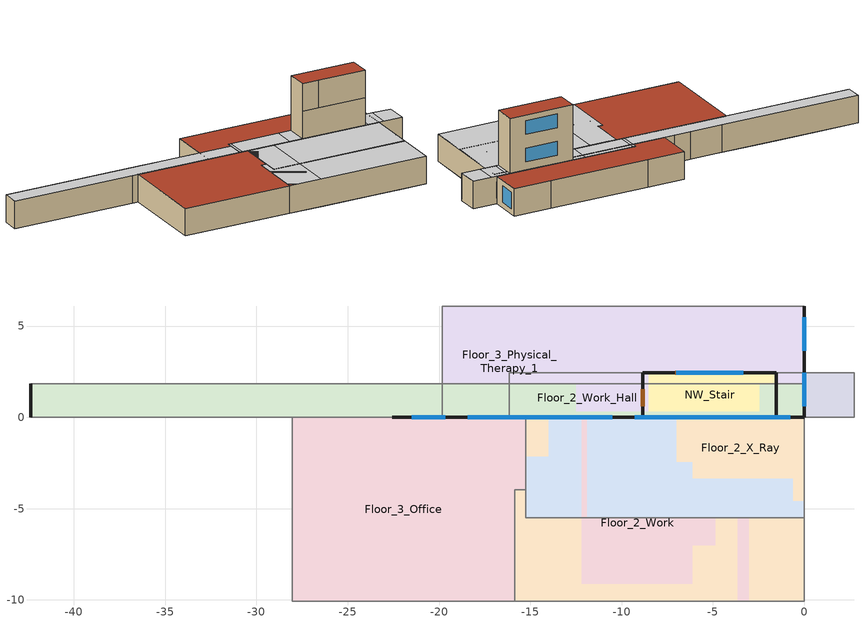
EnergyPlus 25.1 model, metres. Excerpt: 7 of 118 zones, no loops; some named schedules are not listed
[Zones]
Floor_1_Nurse_Hall
 floor adiabatic (IntFloor): -16.15,2.44 2.74,2.44 2.74,0 -16.15,0 z0
 wall to Floor_1_Step_Down (IntWall_MetalFramed): -16.15,0 -13.72,0 z0:3.05
 wall to Floor_1_Soil_Work (IntWall_MetalFramed): 2.74,2.44 -1.83,2.44 z0:3.05
 wall to Floor_1_Pre_Op_Hall (IntWall_MetalFramed): -16.15,2.44 -16.15,0 z0:3.05
 wall to Floor_1_Sterile_Hall (IntWall_MetalFramed): 2.74,0 2.74,2.44 z0:3.05
 wall to Floor_1_Anesthesia (IntWall_MetalFramed): 0,0 2.74,0 z0:3.05
 wall to Floor_1_Nurse_Toilet (IntWall_MetalFramed): -1.83,2.44 -3.66,2.44 z0:3.05
 wall to Floor_1_PACU (IntWall_MetalFramed): -3.66,2.44 -7.32,2.44 z0:3.05
 wall to Floor_1_Nurse_Station (IntWall_MetalFramed): -7.32,2.44 -16.15,2.44 z0:3.05
 wall to Floor_1_Recovery_Room (IntWall_MetalFramed): -13.72,0 0,0 z0:3.05
 ceiling to Floor_2_Exam_Hall_1 (IntFloor Reversed): -16.15,0 -15.85,0 -15.85,2.44 -16.15,2.44 z3.05
 ceiling to Floor_2_Exam_2 (IntFloor Reversed): -10.36,0 -10.36,2.44 -15.85,2.44 -15.85,0 z3.05
 ceiling to Floor_2_Exam_3 (IntFloor Reversed): -8.53,0 -1.22,0 -1.22,2.44 -8.53,2.44 z3.05
 ceiling to Floor_2_Exam_Hall_2 (IntFloor Reversed): -10.36,0 -8.53,0 -8.53,2.44 -10.36,2.44 z3.05
 ceiling to Floor_2_Exam_Hall_3 (IntFloor Reversed): 0.61,0 0.61,2.44 -1.22,2.44 -1.22,0 z3.05
 ceiling to Floor_2_Storage_1 (IntFloor Reversed): 2.74,2.44 0.61,2.44 0.61,0 2.74,0 z3.05
Floor_2_Work
 floor to Floor_1_Elevator_Pump_Room (IntFloor): -15.24,0 -14.02,0 -14.02,-2.13 -15.24,-2.13 z0
 floor to Floor_1_MRI_Toilet (IntFloor): -2.44,-2.74 -2.44,0 -0.61,0 -0.61,-2.74 z0
 floor to Floor_1_Lobby (IntFloor): -14.02,0 -11.58,0 -11.58,-2.44 -12.19,-2.44 -12.19,-10.06 -15.85,-10.06 -15.85,-3.96 -15.24,-3.96 -15.24,-2.13 -14.02,-2.13 z0
 floor to Floor_1_MRI_Control_Room (IntFloor): -5.18,0 -5.18,-2.44 -11.58,-2.44 -11.58,0 z0
 floor to Floor_1_MRI_Hall (IntFloor): -2.44,-2.74 -0.61,-2.74 -0.61,-4.57 -6.1,-4.57 -6.1,-2.44 -5.18,-2.44 -5.18,-1.52 -2.44,-1.52 z0
 floor to Floor_1_Lobby_Hall (IntFloor): -12.19,-10.06 -12.19,-9.14 -6.1,-9.14 -6.1,-10.06 z0
 floor to Floor_1_Reception (IntFloor): -6.1,-4.57 -3.66,-4.57 -3.66,-10.06 -6.1,-10.06 z0
 floor to Floor_1_MRI_Room (IntFloor): -6.1,-2.44 -6.1,-9.14 -12.19,-9.14 -12.19,-2.44 z0
 floor to Floor_1_Procedure_Room (IntFloor): 0,0 0,-4.57 -0.61,-4.57 -0.61,0 z0
 floor to Floor_1_Office (IntFloor): -3.66,-4.57 0,-4.57 0,-10.06 -3.66,-10.06 z0
 floor to Floor_1_Dressing_Room (IntFloor): -5.18,0 -2.44,0 -2.44,-1.52 -5.18,-1.52 z0
 wall outside (ExtWall_MetalFramed_NonRes): 0,0 -6.71,0 / -14.02,0 -15.24,0 z0:3.05
 wall to Floor_2_Exam_9 (IntWall_MetalFramed): 0,-10.06 0,0 z0:3.05
 wall to Floor_2_Work_Toilet (IntWall_MetalFramed): -15.24,-2.13 -15.24,-3.96 -15.85,-3.96 z0:3.05
 wall to NW_Elevator (IntWall_MetalFramed): -15.85,-3.96 -15.85,-10.06 z0:3.05
 wall to Floor_2_Work_Hall (IntWall_MetalFramed): -15.85,-10.06 0,-10.06 z0:3.05
 wall to Floor_2_Janitor (IntWall_MetalFramed): -15.24,0 -15.24,-2.13 z0:3.05
 wall to NW_Stair (IntWall_MetalFramed): -6.71,0 -14.02,0 z0:3.05
 window (FixedWindow_NonRes): -0.76,0 -2.59,0 / -3.81,0 -5.64,0 z0.91:2.44
 ceiling to Floor_3_Elevator_Hall (IntFloor Reversed): -15.85,-10.06 -12.19,-10.06 -12.19,0 -15.24,0 -15.24,-3.96 -15.85,-3.96 z3.05
Floor_2_Work_Hall
 floor to Floor_1_Reception (IntFloor): -30.18,0.3 -28.65,0.3 -28.65,0 -32.61,0 -32.61,1.83 -30.18,1.83 z0
 floor to Floor_1_Lobby (IntFloor): -42.37,1.83 -38.71,1.83 -38.71,0 -42.37,0 z0
 floor to Floor_1_Lobby_Hall (IntFloor): -38.71,1.83 -32.61,1.83 -32.61,0 -38.71,0 z0
 floor to Floor_1_Pre_Op_Room_2 (IntFloor): -21.34,0 -21.34,0.3 -17.37,0.3 -17.37,0 z0
 floor to Floor_1_Office (IntFloor): -23.77,1.83 -23.77,0.3 -30.18,0.3 -30.18,1.83 z0
 floor to Floor_1_Pre_Op_Hall (IntFloor): -23.77,1.83 -21.34,1.83 -21.34,0 -23.77,0 z0
 floor to Floor_1_Nourishment (IntFloor): -17.37,0 -17.37,0.3 -15.24,0.3 -15.24,0 z0
 floor to Floor_1_Sterile_Hall (IntFloor): -2.44,0 -2.44,1.83 0,1.83 0,0 z0
 floor to Floor_1_Nurse_Janitor (IntFloor): -15.24,0 -15.24,0.3 -12.5,0.3 -12.5,0 z0
 floor to Floor_1_Sterile_Storage (IntFloor): -12.5,0 -12.5,0.3 -2.44,0.3 -2.44,0 z0
 floor to Floor_1_Locker_Room_Hall (IntFloor): -21.34,1.83 -2.44,1.83 -2.44,0.3 -21.34,0.3 z0
 floor to Floor_1_Reception_Hall (IntFloor): -28.65,0 -28.65,0.3 -23.77,0.3 -23.77,0 z0
 wall outside (ExtWall_MetalFramed_NonRes): -42.37,1.83 -42.37,0 z0:3.05
 wall to Floor_2_Office_Hall (IntWall_MetalFramed): 0,0 0,1.83 z0:3.05
 wall to Floor_2_Reception (IntWall_MetalFramed): -42.37,0 -28.65,0 z0:3.05
 wall to Floor_2_Nurse_Station_1 (IntWall_MetalFramed): 0,1.83 -4.57,1.83 z0:3.05
 wall to Floor_2_Reception_Toilet (IntWall_MetalFramed): -28.65,0 -26.52,0 z0:3.05
 wall to Floor_2_Scheduling_2 (IntWall_MetalFramed): -26.52,0 -20.73,0 z0:3.05
 wall to Floor_2_X_Ray (IntWall_MetalFramed): -20.73,0 -5.49,0 z0:3.05
 wall to Floor_2_Scheduling_1 (IntWall_MetalFramed): -5.49,0 0,0 z0:3.05
 wall to Floor_2_Exam_Hall_5 (IntWall_MetalFramed): -13.72,1.83 -15.54,1.83 z0:3.05
 wall to Floor_2_Exam_7 (IntWall_MetalFramed): -6.4,1.83 -13.72,1.83 z0:3.05
 wall to Floor_2_Exam_Hall_4 (IntWall_MetalFramed): -4.57,1.83 -6.4,1.83 z0:3.05
 wall to Floor_2_Exam_Hall_6 (IntWall_MetalFramed): -21.03,1.83 -22.86,1.83 z0:3.05
 wall to Floor_2_Exam_9 (IntWall_MetalFramed): -22.86,1.83 -26.52,1.83 z0:3.05
 wall to Floor_2_Nurse_Station_2 (IntWall_MetalFramed): -15.54,1.83 -21.03,1.83 z0:3.05
 ceiling to Floor_3_Office_Hall (IntFloor Reversed): 0,0 0,1.83 -42.37,1.83 -42.37,0 z3.05
Floor_2_X_Ray
 floor to Floor_1_Nourishment (IntFloor): -11.89,0 -9.75,0 -9.75,-5.49 -11.89,-5.49 z0
 floor to Floor_1_Pre_Op_Room_2 (IntFloor): -15.24,0 -11.89,0 -11.89,-5.49 -15.24,-5.49 z0
 floor to Floor_1_Soil (IntFloor): -4.27,-5.49 -4.27,-3.35 -1.52,-3.35 -1.52,-5.49 z0
 floor to Floor_1_Clean (IntFloor): -9.75,-5.49 -9.75,-3.35 -7.01,-3.35 -7.01,-5.49 z0
 floor to Floor_1_Humid (IntFloor): -9.75,-3.35 -9.75,-1.52 -7.01,-1.52 -7.01,-3.35 z0
 floor to Floor_1_Dictation (IntFloor): -7.01,-5.49 -7.01,-3.35 -4.27,-3.35 -4.27,-5.49 z0
 floor to Floor_1_Nurse_Janitor (IntFloor): -9.75,0 -7.01,0 -7.01,-1.52 -9.75,-1.52 z0
 floor to Floor_1_Clean_Work (IntFloor): -1.52,-5.49 -1.52,-3.35 0,-3.35 0,-5.49 z0
 floor to Floor_1_Sterile_Storage (IntFloor): 0,0 0,-3.35 -7.01,-3.35 -7.01,0 z0
 wall to Floor_2_Reception_Hall (IntWall_MetalFramed): -15.24,-5.49 0,-5.49 z0:3.05
 wall to Floor_2_Scheduling_1 (IntWall_MetalFramed): 0,-5.49 0,0 z0:3.05
 wall to Floor_2_Scheduling_2 (IntWall_MetalFramed): -15.24,0 -15.24,-5.49 z0:3.05
 ceiling to Floor_3_Undeveloped_1 (IntFloor Reversed): -15.24,-5.49 -8.23,-5.49 -8.23,0 -15.24,0 z3.05
 ceiling to Floor_3_Dressing_Room (IntFloor Reversed): 0,-5.49 0,-3.66 -2.13,-3.66 -2.13,-5.49 z3.05
 ceiling to Floor_3_Physical_Therapy_Toilet (IntFloor Reversed): -2.13,0 -2.13,-3.66 0,-3.66 0,0 z3.05
 ceiling to Floor_3_Treatment (IntFloor Reversed): -8.23,-5.49 -3.96,-5.49 -3.96,0 -8.23,0 z3.05
 ceiling to Floor_3_Humid (IntFloor Reversed): -2.13,0 -3.96,0 -3.96,-5.49 -2.13,-5.49 z3.05
Floor_3_Office
 floor to Floor_2_Exam_7 (IntFloor): 0,-10.06 -3.05,-10.06 -3.05,0 0,0 z0
 floor to Floor_2_Exam_Hall_5 (IntFloor): -3.05,-10.06 -4.88,-10.06 -4.88,0 -3.05,0 z0
 floor to Floor_2_Exam_8 (IntFloor): -4.88,0 -4.88,-4.57 -10.36,-4.57 -10.36,0 z0
 floor to Floor_2_Storage_3 (IntFloor): -4.88,-4.57 -4.88,-7.01 -10.36,-7.01 -10.36,-4.57 z0
 floor to Floor_2_Exam_Hall_6 (IntFloor): -10.36,0 -10.36,-10.06 -12.19,-10.06 -12.19,0 z0
 floor to Floor_2_Nurse_Station_2 (IntFloor): -4.88,-10.06 -10.36,-10.06 -10.36,-7.01 -4.88,-7.01 z0
 floor to Floor_2_Exam_9 (IntFloor): -12.19,-10.06 -15.85,-10.06 -15.85,0 -12.19,0 z0
 floor to Floor_2_Work (IntFloor): -15.85,0 -15.85,-10.06 -28.04,-10.06 -28.04,0 z0
 wall outside (ExtWall_MetalFramed_NonRes): 0,0 -22.56,0 z0:3.05
 wall to Floor_3_Office_Hall (IntWall_MetalFramed): -28.04,-10.06 0,-10.06 z0:3.05
 wall to Floor_3_Storage_2 (IntWall_MetalFramed): 0,-10.06 0,-7.92 z0:3.05
 wall to Floor_3_Elevator_Hall (IntWall_MetalFramed): -28.04,0 -28.04,-10.06 z0:3.05
 wall to NW_Stair (IntWall_MetalFramed): -22.56,0 -28.04,0 z0:3.05
 wall to Floor_3_Lounge_Toilet (IntWall_MetalFramed): 0,-4.88 0,0 z0:3.05
 wall to Floor_3_Locker (IntWall_MetalFramed): 0,-7.92 0,-4.88 z0:3.05
 window (FixedWindow_NonRes): -4.42,0 -6.25,0 / -19.66,0 -21.49,0 / -7.47,0 -9.3,0 / -10.52,0 -12.34,0 / -13.56,0 -15.39,0 / -16.61,0 -18.44,0 / -1.37,0 -3.2,0 z0.91:2.44
 roof outside (FlatRoof_WoodFramingAndOther_NonRes): -28.04,0 -28.04,-10.06 0,-10.06 0,0 z3.05
Floor_3_Physical_Therapy_1
 floor to Floor_2_Office (IntFloor): 0,3.66 -4.27,3.66 -4.27,6.1 0,6.1 z0
 floor to Floor_2_Conference (IntFloor): 0,0 -8.53,0 -8.53,3.66 0,3.66 z0
 floor to Floor_2_Conference_Toilet (IntFloor): -6.1,3.66 -8.53,3.66 -8.53,6.1 -6.1,6.1 z0
 floor to Floor_2_Office_Hall (IntFloor): -4.27,3.66 -6.1,3.66 -6.1,6.1 -4.27,6.1 z0
 floor to Floor_2_Exam_3 (IntFloor): -19.81,6.1 -12.5,6.1 -12.5,0 -19.81,0 z0
 floor to Floor_2_Exam_4 (IntFloor): -8.53,0 -10.67,0 -10.67,3.66 -8.53,3.66 z0
 floor to Floor_2_Storage_1 (IntFloor): -8.53,3.66 -10.67,3.66 -10.67,6.1 -8.53,6.1 z0
 floor to Floor_2_Exam_Hall_3 (IntFloor): -10.67,0 -12.5,0 -12.5,6.1 -10.67,6.1 z0
 wall outside (ExtWall_MetalFramed_NonRes): -19.81,0 0,0 0,6.1 z0:3.05
 wall to Floor_3_Undeveloped_1 (IntWall_MetalFramed): -19.81,6.1 -19.81,0 z0:3.05
 wall to Floor_3_Work (IntWall_MetalFramed): 0,6.1 -4.27,6.1 z0:3.05
 wall to Floor_3_Physical_Therapy_2 (IntWall_MetalFramed): -4.27,6.1 -15.54,6.1 z0:3.05
 wall to Floor_3_Treatment (IntWall_MetalFramed): -15.54,6.1 -19.81,6.1 z0:3.05
 window (FixedWindow_NonRes): 0,0.61 0,2.44 / 0,3.66 0,5.49 / -18.29,0 -15.24,0 / -13.72,0 -10.67,0 / -9.14,0 -6.1,0 / -4.57,0 -1.52,0 z0.61:2.44
 roof outside (FlatRoof_WoodFramingAndOther_NonRes): -19.81,6.1 -19.81,0 0,0 0,6.1 z3.05
NW_Stair
 floor ground (NWStairSlab_Ffactor): -8.84,2.44 -1.52,2.44 -1.52,0 -8.84,0 z0
 wall outside (ExtWall_MetalFramed_NonRes): -1.52,0 -1.52,2.44 -8.84,2.44 -8.84,0 z0:9.14
 wall to Floor_1_Lobby (IntWall_MetalFramed): -8.84,0 -6.4,0 z0:3.05
 wall to Floor_1_MRI_Control_Room (IntWall_MetalFramed): -6.4,0 -1.52,0 z0:3.05
 wall to Floor_3_Elevator_Hall (IntWall_MetalFramed): -8.84,0 -7.01,0 z6.1:9.14
 window (FixedWindow_NonRes): -3.35,2.44 -7.01,2.44 z3.96:5.49; -3.35,2.44 -7.01,2.44 z7.01:8.53
 door (Swinging Door_con): -8.84,1.52 -8.84,0.61 / -6.17,2.44 -7.08,2.44 z0:2.13
 roof outside (FlatRoof_WoodFramingAndOther_NonRes): -1.52,2.44 -8.84,2.44 -8.84,0 -1.52,0 z9.14
[Building]
Outpatient: North Axis {deg}=0; Loads Convergence Tolerance Value {W}=0.5; Temperature Convergence Tolerance Value {deltaC}=0.5; Solar Distribution=FullExterior; Maximum Number of Warmup Days=50
[Site:Location]
RED BLUFF: Latitude {deg}=38.58; Longitude {deg}=-121.49; Time Zone {hr}=-8; Elevation {m}=107.5944
[SizingPeriod:DesignDay] Day of Month=21; Day Type=SummerDesignDay; Dry-Bulb Temperature Range Modifier Type=DefaultMultipliers; Humidity Condition Type=WetBulb; Barometric Pressure {Pa}=100043; Wind Speed {m/s}=3.5; Wind Direction {deg}=150; Rain Indicator=No; Snow Indicator=No; Daylight Saving Time Indicator=No; Solar Model Indicator=ASHRAETau
Name | Month | Maximum Dry-Bulb Temperature {C} | Daily Dry-Bulb Temperature Range {deltaC} | Wetbulb or DewPoint at Maximum Dry-Bulb {C} | ASHRAE Clear Sky Optical Depth for Beam Irradiance (taub) | ASHRAE Clear Sky Optical Depth for Diffuse Irradiance (taud)
RED BLUFF  August .4% Condns DB=>MCWB | 8 | 42.2 | 17.3 | 21.1 | 0.337 | 2.494
RED BLUFF  July .4% Condns DB=>MCWB | 7 | 43.3 | 17.1 | 20.9 | 0.354 | 2.452
RED BLUFF  June .4% Condns DB=>MCWB | 6 | 42.4 | 15.3 | 20.3 | 0.349 | 2.478
RED BLUFF  November .4% Condns DB=>MCWB | 11 | 27.2 | 11.2 | 14.3 | 0.31 | 2.553
[Site:WaterMainsTemperature]
Calculation Method=Schedule; Temperature Schedule=WaterMainCZ11
[Material]
Name | Roughness | Thickness {m} | Conductivity {W/m-K} | Density {kg/m3} | Specific Heat {J/kg-K} | Thermal Absorptance | Solar Absorptance | Visible Absorptance
Air - Metal Wall Framing - 16 or 24 in. OC | Smooth | 0.1397 | 1.22017 | 1.28148 | 1004.832 | 0.9 | 0.7 | 0.7
ExtWall_MetalFramed_NonRes Insulation | Smooth | 0.007874 | 0.0230188 | 16.0185 | 1130.436 | 0.9 | 0.7 | 0.7
Gypsum Board - 5/8 in. | MediumRough | 0.016002 | 0.158656 | 640.739 | 1130.436 | 0.9 | 0.7 | 0.8
Metal Standing Seam - 1/16 in. | Smooth | 0.0015875 | 15.363 | 7820.53 | 502.416 | 0.85 | 0.92 | 0.85
Stucco - 7/8 in. | MediumRough | 0.022352 | 0.700948 | 1855.1 | 837.36 | 0.9 | 0.7 | 0.8
Concrete - 140 lb/ft3 - 4 in. | MediumRough | 0.1016 | 1.9514 | 2239.06 | 921.096 | 0.9 | 0.7 | 0.8
Carpet - 3/4 in. | Smooth | 0.01905 | 0.0455183 | 288.332 | 1381.644 | 0.9 | 0.7 | 0.8
Metal Deck - 1/16 in. | MediumRough | 0.0015875 | 45.3452 | 7820.53 | 502.416 | 0.9 | 0.7 | 0.8
Built-up roofing | Rough | 0.0002413 | 0.023072 | 17940.7 | 6.10864e+06 | 0.9 | 0.7 | 0.8
FlatRoof_WoodFramingAndOther_NonRes Insulation | Smooth | 0.063754 | 0.0230188 | 16.0185 | 1130.436 | 0.9 | 0.7 | 0.8
[Material:NoMass]
Opaque Door panel_con: Roughness=MediumRough; Thermal Resistance {m2-K/W}=0.475973; Thermal Absorptance=0.9; Solar Absorptance=0.7; Visible Absorptance=0.7
[WindowMaterial:SimpleGlazingSystem]
FixedWindow_NonRes Material: U-Factor {W/m2-K}=5.8418; Solar Heat Gain Coefficient=0.7252; Visible Transmittance=0.42
[Construction]
FixedWindow_NonRes: FixedWindow_NonRes Material
IntWall_MetalFramed: Gypsum Board - 5/8 in., Air - Metal Wall Framing - 16 or 24 in. OC, Gypsum Board - 5/8 in.
ExtWall_MetalFramed_NonRes: Stucco - 7/8 in., ExtWall_MetalFramed_NonRes Insulation, Air - Metal Wall Framing - 16 or 24 in. OC, Gypsum Board - 5/8 in.
IntFloor: Metal Deck - 1/16 in., Concrete - 140 lb/ft3 - 4 in., Carpet - 3/4 in.
FlatRoof_WoodFramingAndOther_NonRes: Built-up roofing, Metal Standing Seam - 1/16 in., FlatRoof_WoodFramingAndOther_NonRes Insulation, Gypsum Board - 5/8 in.
IntFloor Reversed: Carpet - 3/4 in., Concrete - 140 lb/ft3 - 4 in., Metal Deck - 1/16 in.
Swinging Door_con: Opaque Door panel_con
[Construction:FfactorGroundFloor]
NWStairSlab_Ffactor: F-Factor {W/m-K}=1.26363; Area {m2}=17.8374; PerimeterExposed {m}=12.192
[InternalMass] Construction=IntWall_MetalFramed
Name | Zone or ZoneList | Surface Area {m2}
Floor 1 Nurse Hall_InternalMass_1 | Floor_1_Nurse_Hall | 92.1598
Floor 2 Work_InternalMass_1 | Floor_2_Work | 259.3853
Floor 2 Work Hall_InternalMass_1 | Floor_2_Work_Hall | 154.9623
Floor 2 X-Ray_InternalMass_1 | Floor_2_X_Ray | 167.2255
Floor 3 Office_InternalMass_1 | Floor_3_Office | 564.1073
Floor 3 Physical Therapy 1_InternalMass_1 | Floor_3_Physical_Therapy_1 | 241.5479
NW Stair_InternalMass_1 | NW_Stair | 35.6748
[Daylighting:Controls]
Floor 3 Office_DaylCtrl: Zone or Space=Floor_3_Office; Lighting Control Type=Continuousoff; Minimum Input Power Fraction for Continuous or ContinuousOff Dimming Control=0.2; Minimum Light Output Fraction for Continuous or ContinuousOff Dimming Control=0.2; Number of Stepped Control Steps=1; Probability Lighting will be Reset When Needed in Manual Stepped Control=1; Glare Calculation Daylighting Reference Point=Floor 3 Office_DaylRefPt1; Glare Calculation Azimuth Angle of View Direction Clockwise from Zone y-Axis {deg}=0; Maximum Allowable Discomfort Glare Index=22; Daylighting Reference Point 1=Floor 3 Office_DaylRefPt1; Fraction of Lights Controlled by Reference Point 1=0.19; Illuminance Setpoint at Reference Point 1 {lux}=323; Daylighting Reference Point 2=Floor 3 Office_DaylRefPt2; Fraction of Lights Controlled by Reference Point 2=0.19; Illuminance Setpoint at Reference Point 2 {lux}=323
[Zone] Type=1; Multiplier=1; Ceiling Height {m}=autocalculate; Volume {m3}=autocalculate; Part of Total Floor Area=Yes
Name | Floor Area {m2}
Floor_1_Nurse_Hall | 46.0799
Floor_2_Work_Hall | 77.4811
Floor_2_X_Ray | 83.6127
Floor_2_Work | 157.006
Floor_3_Office | 282.054
Floor_3_Physical_Therapy_1 | 120.7739
NW_Stair | 17.8374
[ZoneInfiltration:DesignFlowRate] Design Flow Rate Calculation Method=Flow/ExteriorWallArea; Flow Rate per Exterior Surface Area {m3/s-m2}=0.00173228; Constant Term Coefficient=1; Temperature Term Coefficient=0; Velocity Term Coefficient=0.224052; Velocity Squared Term Coefficient=0; Density Basis=Outdoor
Name | Zone or ZoneList or Space or SpaceList | Schedule
Infil_Floor_1_Nurse_Hall | Floor_1_Nurse_Hall | OutpatientHealthInfiltration
Infil_Floor_2_Work_Hall | Floor_2_Work_Hall | OutpatientHealthInfiltration
Infil_Floor_2_X_Ray | Floor_2_X_Ray | OutpatientHealthInfiltration
Infil_Floor_2_Work | Floor_2_Work | OutpatientOfficeInfiltration
Infil_Floor_3_Office | Floor_3_Office | OutpatientOfficeInfiltration
Infil_Floor_3_Physical_Therapy_1 | Floor_3_Physical_Therapy_1 | OutpatientHealthInfiltration
Infil_NW_Stair | NW_Stair | OutpatientHealthInfiltration
[Exterior:Lights] Control Option=AstronomicalClock
Name | Schedule | Design Level {W}
ExtLights_Motion_Outpatient | OutpatientExtLightingMotionCtrl | 1841.885
ExtLights_NonMotion_Outpatient | OutpatientExtLightingNonMotionCtrl | 1030.665
[Exterior:FuelEquipment]
Elevator_Outpatient: Fuel Use Type=Electricity; Schedule=OutpatientElevator; Design Level {W}=13860.78
[ZoneControl:Thermostat] Temperature Difference Between Cutout And Setpoint {deltaC}=0
Name | Zone or ZoneList | Control Type Schedule | Control 1
ZC_ZL_Healthcare_Facility_and_Hospitals_Exam_Treatment_Room | ZL_Healthcare_Facility_and_Hospitals_Exam_Treatment_Room | ZL_Healthcare_Facility_and_Hospitals_Exam_Treatment_Room Thermostat Schedule | TSDSP_ZL_Healthcare_Facility_and_Hospitals_Exam_Treatment_Room
ZC_ZL_Healthcare_Facility_and_Hospitals_Medical_Supply_Room | ZL_Healthcare_Facility_and_Hospitals_Medical_Supply_Room | ZL_Healthcare_Facility_and_Hospitals_Medical_Supply_Room Thermostat Schedule | TSDSP_ZL_Healthcare_Facility_and_Hospitals_Medical_Supply_Room
ZC_ZL_Office_Area_SmallerThan250_square_feet | ZL_Office_Area_SmallerThan250_square_feet | ZL_Office_Area_SmallerThan250_square_feet Thermostat Schedule | TSDSP_ZL_Office_Area_SmallerThan250_square_feet
ZC_ZL_Electrical_Mechanical_Telephone_Rooms | ZL_Electrical_Mechanical_Telephone_Rooms | ZL_Electrical_Mechanical_Telephone_Rooms Thermostat Schedule | TSDSP_ZL_Electrical_Mechanical_Telephone_Rooms
ZC_ZL_Corridor_Area | ZL_Corridor_Area | ZL_Corridor_Area Thermostat Schedule | TSDSP_ZL_Corridor_Area
ZC_ZL_Restrooms | ZL_Restrooms | ZL_Restrooms Thermostat Schedule | TSDSP_ZL_Restrooms
ZC_ZL_Locker_Room | ZL_Locker_Room | ZL_Locker_Room Thermostat Schedule | TSDSP_ZL_Locker_Room
ZC_ZL_Lounge_Breakroom_or_Waiting_Area | ZL_Lounge_Breakroom_or_Waiting_Area | ZL_Lounge_Breakroom_or_Waiting_Area Thermostat Schedule | TSDSP_ZL_Lounge_Breakroom_or_Waiting_Area
ZC_ZL_Healthcare_Facility_and_Hospitals_Imaging_Room | ZL_Healthcare_Facility_and_Hospitals_Imaging_Room | ZL_Healthcare_Facility_and_Hospitals_Imaging_Room Thermostat Schedule | TSDSP_ZL_Healthcare_Facility_and_Hospitals_Imaging_Room
ZC_ZL_Storage_General | ZL_Storage_General | ZL_Storage_General Thermostat Schedule | TSDSP_ZL_Storage_General
ZC_ZL_Healthcare_Facility_and_Hospitals_Nurse_s_Station | ZL_Healthcare_Facility_and_Hospitals_Nurse_s_Station | ZL_Healthcare_Facility_and_Hospitals_Nurse_s_Station Thermostat Schedule | TSDSP_ZL_Healthcare_Facility_and_Hospitals_Nurse_s_Station
ZC_ZL_Office_Area_GreaterThan250_square_feet | ZL_Office_Area_GreaterThan250_square_feet | ZL_Office_Area_GreaterThan250_square_feet Thermostat Schedule | TSDSP_ZL_Office_Area_GreaterThan250_square_feet
ZC_ZL_Healthcare_Facility_and_Hospitals_Operating_Room | ZL_Healthcare_Facility_and_Hospitals_Operating_Room | ZL_Healthcare_Facility_and_Hospitals_Operating_Room Thermostat Schedule | TSDSP_ZL_Healthcare_Facility_and_Hospitals_Operating_Room
ZC_ZL_Healthcare_Facility_and_Hospitals_Recovery_Room | ZL_Healthcare_Facility_and_Hospitals_Recovery_Room | ZL_Healthcare_Facility_and_Hospitals_Recovery_Room Thermostat Schedule | TSDSP_ZL_Healthcare_Facility_and_Hospitals_Recovery_Room
ZC_ZL_Healthcare_Facility_and_Hospitals_Patient_Room | ZL_Healthcare_Facility_and_Hospitals_Patient_Room | ZL_Healthcare_Facility_and_Hospitals_Patient_Room Thermostat Schedule | TSDSP_ZL_Healthcare_Facility_and_Hospitals_Patient_Room
ZC_ZL_Reception_area | ZL_Reception_area | ZL_Reception_area Thermostat Schedule | TSDSP_ZL_Reception_area
ZC_ZL_Healthcare_Facility_and_Hospitals_Physical_Therapy_Room | ZL_Healthcare_Facility_and_Hospitals_Physical_Therapy_Room | ZL_Healthcare_Facility_and_Hospitals_Physical_Therapy_Room Thermostat Schedule | TSDSP_ZL_Healthcare_Facility_and_Hospitals_Physical_Therapy_Room
ZC_ZL_Stairwell | ZL_Stairwell | ZL_Stairwell Thermostat Schedule | TSDSP_ZL_Stairwell
[SetpointManager:Scheduled]
CAV SAT setpoint: Control Variable=Temperature; Schedule=CAVSupplyAirTemp; Setpoint Node or NodeList=CAV_SAT Nodes
[AvailabilityManager:NightCycle] Applicability Schedule=Always On Discrete; Fan Schedule=OutpatientHealthHVACAvail; Control Type=CycleOnAny; Thermostat Tolerance {deltaC}=1.11111; Cycling Run Time Control Type=FixedRunTime; Cycling Run Time {s}=900
AHU-1 Availability Manager; AHU-2 Availability Manager; AHU-3 Availability Manager
[SetpointManager:MixedAir] Control Variable=Temperature
Name | Setpoint Node or NodeList
AHU-2_HeatC MixedAir Manager | AHU-2_HeatC-AHU-2 FanNode
AHU-3_HeatC MixedAir Manager | AHU-3_HeatC-AHU-3 FanNode
